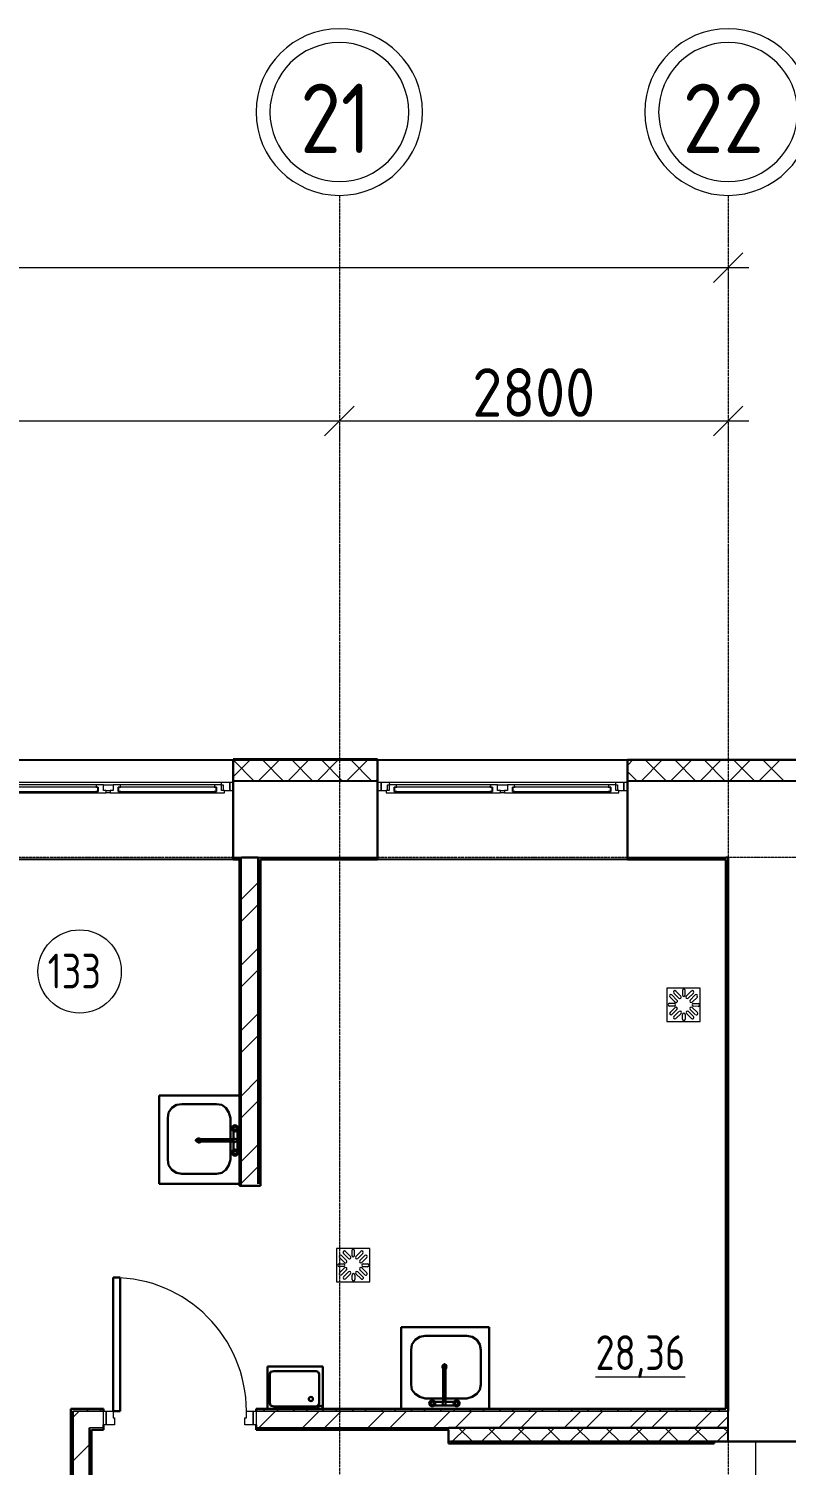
# Model space of a CAD drawing. Header units: millimetres. Extents: x -695119 to 412940, y -249585 to 622758.
# Drawn here: x 164825 to 170283, y -24246 to -13905 of the extents above; entities that cross this region are included whole.
import ezdxf

# ---------------------------------------------------------------- set-up
doc = ezdxf.new("R2010")
doc.units = ezdxf.units.MM
doc.linetypes.add('ADSK_Линия сетки', pattern=[25, 20, -2.5, 0, -2.5])
for name, color, linetype, lineweight in [('Каркас_Импост', 8, 'Continuous', 9), ('Линии', 7, 'Continuous', 9), ('Марки помещений', 8, 'Continuous', 20), ('Монтажный зазор', 8, 'Continuous', 9), ('Окна', 252, 'Continuous', 9), ('Оси', 252, 'Continuous', 9), ('Остекление', 8, 'Continuous', 9), ('Панель', 252, 'Continuous', 30), ('Перекрытия', 7, 'Continuous', 18), ('Размеры', 7, 'Continuous', 9), ('Стены разрез', 7, 'Continuous', 30), ('Стены штриховка', 7, 'Continuous', 9)]:
    doc.layers.add(name, color=color, linetype=linetype, lineweight=lineweight)
doc.layers.add('Стены', color=194, linetype='Continuous')
doc.styles.add('GOST 2.304 type A_1', font='', dxfattribs={"height": 350})
doc.styles.add('GOST Common', font='', dxfattribs={"width": 0.9, "height": 500})
doc.styles.add('ISOCPEUR', font='isocpeur.ttf', dxfattribs={"width": 0.9, "height": 350})
doc.styles.get('GOST 2.304 type A_1').set_extended_font_data('GOST 2.304 type A')
doc.styles.get('GOST Common').set_extended_font_data('GOST type B')

# ---------------------------------------------------------------- blocks, each defined once
blk = doc.blocks.new('_Oblique')
at = {"color": 0, "linetype": 'ByBlock', "lineweight": -2}
blk.add_line((-0.5, -0.5), (0.5, 0.5), dxfattribs=at)
blk = doc.blocks.new('1 этаж')
at = {"layer": 'Каркас_Импост', "color": 251, "true_color": 0x636466}
for p, q in [((-8605, -100507), (-10236, -100507)), ((-5765, -100507), (-7396, -100507)), ((-9506, -100524), (-10187, -100524)), ((-10185, -100582), (-9508, -100582)), ((-9494, -100582), (-9492, -100582)), ((-9456, -100524), (-9386, -100524)), ((-9436, -100565), (-9406, -100565)), ((-9406, -100582), (-9436, -100582)), ((-9350, -100582), (-9348, -100582)), ((-8654, -100524), (-9335, -100524)), ((-9333, -100582), (-8656, -100582)), ((-8642, -100582), (-8640, -100582)), ((-7362, -100582), (-7360, -100582)), ((-6666, -100524), (-7347, -100524)), ((-7345, -100582), (-6668, -100582)), ((-6654, -100582), (-6652, -100582)), ((-6616, -100524), (-6546, -100524)), ((-6596, -100565), (-6566, -100565)), ((-6566, -100582), (-6596, -100582)), ((-6510, -100582), (-6508, -100582)), ((-5814, -100524), (-6495, -100524)), ((-6493, -100582), (-5816, -100582)), ((-5802, -100582), (-5800, -100582)), ((-9436, -105032), (-9386, -105032)), ((-9436, -105132), (-9436, -105032)), ((-9386, -105032), (-9386, -105082)), ((-8426, -105032), (-8376, -105032)), ((-8426, -105082), (-8426, -105032)), ((-8376, -105032), (-8376, -105132)), ((-9376, -105132), (-9436, -105132)), ((-9386, -105082), (-9376, -105082)), ((-9376, -105082), (-9376, -105132)), ((-8436, -105082), (-8426, -105082)), ((-8436, -105132), (-8436, -105082)), ((-8376, -105132), (-8436, -105132))]:
    blk.add_line(p, q, dxfattribs=at)
at = {"layer": 'Каркас_Импост', "color": 251, "lineweight": 18, "true_color": 0x636466}
for p, q in [((-8605, -100507), (-8610, -100524)), ((-8546, -100507), (-8605, -100507)), ((-8546, -100565), (-8546, -100507)), ((-7396, -100507), (-7456, -100507)), ((-7456, -100507), (-7456, -100565)), ((-7392, -100524), (-7396, -100507)), ((-5765, -100507), (-5770, -100524)), ((-5706, -100507), (-5765, -100507)), ((-5706, -100565), (-5706, -100507)), ((-9506, -100524), (-9511, -100541)), ((-9511, -100541), (-9493, -100541)), ((-9493, -100573), (-9511, -100573)), ((-9511, -100573), (-9508, -100582)), ((-9508, -100582), (-9494, -100582)), ((-9456, -100524), (-9506, -100524)), ((-9494, -100582), (-9493, -100581)), ((-9493, -100541), (-9493, -100573)), ((-9493, -100581), (-9492, -100582)), ((-9492, -100582), (-9436, -100582)), ((-9456, -100565), (-9456, -100524)), ((-9436, -100565), (-9456, -100565)), ((-9436, -100582), (-9436, -100565)), ((-9386, -100565), (-9406, -100565)), ((-9406, -100565), (-9406, -100582)), ((-9406, -100582), (-9350, -100582)), ((-9386, -100524), (-9386, -100565)), ((-9335, -100524), (-9386, -100524)), ((-9350, -100582), (-9349, -100581)), ((-9349, -100573), (-9349, -100541)), ((-9349, -100541), (-9331, -100541)), ((-9331, -100573), (-9349, -100573)), ((-9349, -100581), (-9348, -100582)), ((-9348, -100582), (-9333, -100582)), ((-9331, -100541), (-9335, -100524)), ((-9333, -100582), (-9331, -100573)), ((-8654, -100524), (-8659, -100541)), ((-8659, -100541), (-8641, -100541)), ((-8641, -100573), (-8659, -100573)), ((-8659, -100573), (-8656, -100582)), ((-8656, -100582), (-8642, -100582)), ((-8604, -100524), (-8654, -100524)), ((-8642, -100582), (-8641, -100581)), ((-8641, -100541), (-8641, -100573)), ((-8641, -100581), (-8640, -100582)), ((-8640, -100582), (-8584, -100582)), ((-8604, -100565), (-8604, -100524)), ((-8604, -100524), (-8592, -100524)), ((-8584, -100565), (-8604, -100565)), ((-8592, -100524), (-8592, -100565)), ((-8584, -100582), (-8584, -100565)), ((-8584, -100565), (-8546, -100565)), ((-7456, -100565), (-7418, -100565)), ((-7398, -100565), (-7418, -100565)), ((-7418, -100565), (-7418, -100582)), ((-7418, -100582), (-7362, -100582)), ((-7410, -100565), (-7410, -100524)), ((-7410, -100524), (-7398, -100524)), ((-7398, -100524), (-7398, -100565)), ((-7347, -100524), (-7398, -100524)), ((-7362, -100582), (-7361, -100581)), ((-7361, -100573), (-7361, -100541)), ((-7361, -100541), (-7343, -100541)), ((-7343, -100573), (-7361, -100573)), ((-7361, -100581), (-7360, -100582)), ((-7360, -100582), (-7345, -100582)), ((-7343, -100541), (-7347, -100524)), ((-7345, -100582), (-7343, -100573)), ((-6666, -100524), (-6671, -100541)), ((-6671, -100541), (-6653, -100541)), ((-6653, -100573), (-6671, -100573)), ((-6671, -100573), (-6668, -100582)), ((-6668, -100582), (-6654, -100582)), ((-6616, -100524), (-6666, -100524)), ((-6654, -100582), (-6653, -100581)), ((-6653, -100541), (-6653, -100573)), ((-6653, -100581), (-6652, -100582)), ((-6652, -100582), (-6596, -100582)), ((-6616, -100565), (-6616, -100524)), ((-6596, -100565), (-6616, -100565)), ((-6596, -100582), (-6596, -100565)), ((-6546, -100565), (-6566, -100565)), ((-6566, -100565), (-6566, -100582)), ((-6566, -100582), (-6510, -100582)), ((-6546, -100524), (-6546, -100565)), ((-6495, -100524), (-6546, -100524)), ((-6510, -100582), (-6509, -100581)), ((-6509, -100573), (-6509, -100541)), ((-6509, -100541), (-6491, -100541)), ((-6491, -100573), (-6509, -100573)), ((-6509, -100581), (-6508, -100582)), ((-6508, -100582), (-6493, -100582)), ((-6491, -100541), (-6495, -100524)), ((-6493, -100582), (-6491, -100573)), ((-5814, -100524), (-5819, -100541)), ((-5819, -100541), (-5801, -100541)), ((-5801, -100573), (-5819, -100573)), ((-5819, -100573), (-5816, -100582)), ((-5816, -100582), (-5802, -100582)), ((-5764, -100524), (-5814, -100524)), ((-5802, -100582), (-5801, -100581)), ((-5801, -100541), (-5801, -100573)), ((-5801, -100581), (-5800, -100582)), ((-5800, -100582), (-5744, -100582)), ((-5764, -100565), (-5764, -100524)), ((-5764, -100524), (-5752, -100524)), ((-5744, -100565), (-5764, -100565)), ((-5752, -100524), (-5752, -100565)), ((-5744, -100582), (-5744, -100565)), ((-5744, -100565), (-5706, -100565))]:
    blk.add_line(p, q, dxfattribs=at)
at = {"layer": 'Линии', "color": 251, "true_color": 0x636466}
for p, q in [((-5156, -101987), (-5396, -101987)), ((-5396, -101988), (-5396, -102228)), ((-5338, -102088), (-5374, -102052)), ((-5361, -102037), (-5324, -102074)), ((-5346, -102023), (-5310, -102059)), ((-5296, -102045), (-5332, -102009)), ((-5285, -102005), (-5285, -102037)), ((-5265, -102037), (-5265, -102005)), ((-5221, -102009), (-5257, -102045)), ((-5243, -102059), (-5206, -102023)), ((-5228, -102074), (-5192, -102037)), ((-5177, -102052), (-5214, -102088)), ((-5156, -102228), (-5156, -101987)), ((-5378, -102097), (-5345, -102097)), ((-5345, -102117), (-5378, -102117)), ((-5374, -102164), (-5338, -102128)), ((-5324, -102142), (-5360, -102178)), ((-5346, -102192), (-5310, -102156)), ((-5295, -102170), (-5332, -102206)), ((-5220, -102206), (-5256, -102170)), ((-5242, -102156), (-5206, -102192)), ((-5192, -102178), (-5228, -102142)), ((-5214, -102128), (-5177, -102164)), ((-5172, -102119), (-5205, -102118)), ((-5204, -102098), (-5172, -102099)), ((-5396, -102228), (-5156, -102228)), ((-5285, -102211), (-5285, -102178)), ((-5265, -102178), (-5265, -102211)), ((-7536, -103862), (-7777, -103862)), ((-7776, -103862), (-7776, -104102)), ((-7718, -103963), (-7755, -103927)), ((-7741, -103912), (-7705, -103948)), ((-7727, -103898), (-7691, -103934)), ((-7676, -103920), (-7713, -103883)), ((-7666, -103879), (-7666, -103911)), ((-7646, -103911), (-7646, -103879)), ((-7601, -103883), (-7637, -103920)), ((-7623, -103934), (-7587, -103898)), ((-7609, -103948), (-7573, -103912)), ((-7558, -103927), (-7594, -103963)), ((-7536, -104102), (-7536, -103862)), ((-7758, -103972), (-7726, -103972)), ((-7726, -103992), (-7758, -103992)), ((-7755, -104038), (-7718, -104002)), ((-7704, -104016), (-7740, -104052)), ((-7726, -104067), (-7690, -104030)), ((-7623, -104030), (-7586, -104067)), ((-7572, -104052), (-7608, -104016)), ((-7594, -104002), (-7558, -104038)), ((-7585, -103973), (-7553, -103973)), ((-7553, -103993), (-7585, -103993)), ((-7776, -104102), (-7536, -104102)), ((-7676, -104045), (-7712, -104081)), ((-7665, -104085), (-7665, -104053)), ((-7645, -104053), (-7645, -104085)), ((-7600, -104081), (-7637, -104045))]:
    blk.add_line(p, q, dxfattribs=at)
at = {"layer": 'Линии', "color": 251, "lineweight": 30, "true_color": 0x636466}
for p, q in [((-8475, -102760), (-9053, -102760)), ((-9053, -102760), (-9053, -103397)), ((-8986, -102884), (-8991, -102924)), ((-8963, -102850), (-8986, -102884)), ((-8929, -102828), (-8963, -102850)), ((-8890, -102822), (-8929, -102828)), ((-8642, -102822), (-8890, -102822)), ((-8603, -102828), (-8642, -102822)), ((-8574, -102850), (-8603, -102828)), ((-8552, -102884), (-8574, -102850)), ((-8541, -102924), (-8552, -102884)), ((-8991, -102924), (-8991, -103222)), ((-8541, -103076), (-8541, -102924)), ((-8789, -103081), (-8783, -103076)), ((-8789, -103087), (-8789, -103081)), ((-8783, -103093), (-8789, -103087)), ((-8783, -103076), (-8772, -103070)), ((-8783, -103081), (-8766, -103076)), ((-8783, -103087), (-8783, -103081)), ((-8766, -103093), (-8783, -103087)), ((-8772, -103098), (-8783, -103093)), ((-8772, -103070), (-8766, -103070)), ((-8766, -103098), (-8772, -103098)), ((-8766, -103070), (-8755, -103076)), ((-8766, -103076), (-8727, -103076)), ((-8727, -103093), (-8766, -103093)), ((-8755, -103093), (-8766, -103098)), ((-8755, -103076), (-8749, -103081)), ((-8749, -103087), (-8755, -103093)), ((-8749, -103081), (-8749, -103087)), ((-8727, -103076), (-8518, -103076)), ((-8518, -103093), (-8727, -103093)), ((-8541, -103222), (-8541, -103093)), ((-8518, -103076), (-8518, -103016)), ((-8518, -103093), (-8518, -103153)), ((-8490, -103011), (-8490, -103158)), ((-8991, -103222), (-8986, -103262)), ((-8986, -103262), (-8963, -103296)), ((-8963, -103296), (-8929, -103318)), ((-8603, -103318), (-8574, -103296)), ((-8574, -103296), (-8552, -103262)), ((-8552, -103262), (-8541, -103222)), ((-8475, -103397), (-9053, -103397)), ((-8929, -103318), (-8890, -103324)), ((-8890, -103324), (-8642, -103324)), ((-8642, -103324), (-8603, -103318)), ((-7312, -105017), (-7312, -104429)), ((-6676, -104429), (-7312, -104429)), ((-6676, -105017), (-6676, -104429)), ((-7211, -104520), (-7233, -104553)), ((-7177, -104497), (-7211, -104520)), ((-7138, -104491), (-7177, -104497)), ((-6839, -104491), (-7138, -104491)), ((-6800, -104497), (-6839, -104491)), ((-6766, -104520), (-6800, -104497)), ((-6743, -104553), (-6766, -104520)), ((-7233, -104553), (-7239, -104593)), ((-7239, -104593), (-7239, -104841)), ((-6738, -104593), (-6743, -104553)), ((-6738, -104841), (-6738, -104593)), ((-8274, -105017), (-8274, -104711)), ((-7874, -104711), (-8274, -104711)), ((-8257, -104768), (-8251, -104751)), ((-8251, -104751), (-8229, -104745)), ((-8229, -104745), (-7924, -104745)), ((-7924, -104745), (-7908, -104751)), ((-7908, -104751), (-7902, -104768)), ((-7874, -105017), (-7874, -104711)), ((-7014, -104711), (-7008, -104700)), ((-7014, -104717), (-7014, -104711)), ((-7008, -104728), (-7014, -104717)), ((-7008, -104700), (-7002, -104694)), ((-7008, -104717), (-7002, -104700)), ((-7008, -104756), (-7008, -104717)), ((-7002, -104734), (-7008, -104728)), ((-7002, -104694), (-6997, -104694)), ((-7002, -104700), (-6997, -104700)), ((-6997, -104734), (-7002, -104734)), ((-6997, -104694), (-6991, -104700)), ((-6997, -104700), (-6991, -104717)), ((-6991, -104728), (-6997, -104734)), ((-6991, -104700), (-6985, -104711)), ((-6991, -104717), (-6991, -104756)), ((-6985, -104717), (-6991, -104728)), ((-6985, -104711), (-6985, -104717)), ((-8257, -104976), (-8257, -104768)), ((-7902, -104768), (-7902, -104976)), ((-7239, -104841), (-7233, -104880)), ((-7008, -104965), (-7008, -104756)), ((-6991, -104756), (-6991, -104965)), ((-6743, -104880), (-6738, -104841)), ((-7233, -104880), (-7211, -104908)), ((-7211, -104908), (-7177, -104931)), ((-7177, -104931), (-7138, -104942)), ((-7138, -104942), (-7008, -104942)), ((-6991, -104942), (-6839, -104942)), ((-6839, -104942), (-6800, -104931)), ((-6800, -104931), (-6766, -104908)), ((-6766, -104908), (-6743, -104880)), ((-8251, -104993), (-8257, -104976)), ((-8229, -104999), (-8251, -104993)), ((-7924, -104999), (-8229, -104999)), ((-7908, -104993), (-7924, -104999)), ((-7902, -104976), (-7908, -104993)), ((-6926, -104993), (-7073, -104993)), ((-7008, -104965), (-7068, -104965)), ((-6991, -104965), (-6931, -104965))]:
    blk.add_line(p, q, dxfattribs=at)
for centre, radius in [((-8507, -102997), 22), ((-8507, -102997), 12), ((-8507, -103084), 12), ((-8507, -103172), 22), ((-8507, -103172), 12), ((-7961, -104946), 15), ((-7087, -104976), 22), ((-6912, -104976), 22), ((-7087, -104976), 12), ((-7000, -104976), 12), ((-6912, -104976), 12)]:
    blk.add_circle(centre, radius, dxfattribs=at)
at = {"layer": 'Линии', "color": 251, "true_color": 0x636466}
for centre, start, end in [((-5368, -102044), 45, 225), ((-5339, -102016), 45, 225), ((-5303, -102052), 225, 45), ((-5275, -102005), 0, 180), ((-5275, -102037), 180, 0), ((-5250, -102052), 135, 315), ((-5213, -102016), 315, 135), ((-5185, -102044), 315, 135), ((-5378, -102107), 89.6219, 269.6219), ((-5367, -102171), 135, 315), ((-5345, -102107), 269.6219, 89.6219), ((-5331, -102081), 225, 45), ((-5331, -102135), 315, 135), ((-5302, -102163), 315, 135), ((-5275, -102178), 0, 180), ((-5249, -102163), 45, 225), ((-5221, -102081), 135, 315), ((-5221, -102135), 45, 225), ((-5205, -102108), 89.6219, 269.6219), ((-5184, -102171), 225, 45), ((-5172, -102109), 269.6219, 89.6219), ((-5339, -102199), 135, 315), ((-5275, -102211), 180, 0), ((-5213, -102199), 225, 45), ((-7748, -103919), 45, 225), ((-7720, -103890), 45, 225), ((-7683, -103927), 225, 45), ((-7656, -103879), 0, 180), ((-7656, -103911), 180, 0), ((-7630, -103927), 135, 315), ((-7594, -103890), 315, 135), ((-7565, -103919), 315, 135), ((-7758, -103982), 89.6219, 269.6219), ((-7726, -103982), 269.6219, 89.6219), ((-7711, -103956), 225, 45), ((-7711, -104009), 315, 135), ((-7683, -104037), 315, 135), ((-7630, -104037), 45, 225), ((-7601, -103956), 135, 315), ((-7601, -104009), 45, 225), ((-7585, -103983), 89.6219, 269.6219), ((-7553, -103983), 269.6219, 89.6219), ((-7748, -104045), 135, 315), ((-7719, -104074), 135, 315), ((-7655, -104053), 0, 180), ((-7655, -104085), 180, 0), ((-7593, -104074), 225, 45), ((-7565, -104045), 225, 45)]:
    blk.add_arc(centre, 10, start, end, dxfattribs=at)
at = {"layer": 'Линии', "color": 251, "lineweight": 30, "true_color": 0x636466}
for start, end in [(0, 217.0925), (322.9075, 0)]:
    blk.add_arc((-7893, -105009), 15, start, end, dxfattribs=at)
at = {"layer": 'Марки помещений', "color": 251, "true_color": 0x636466}
blk.add_circle((-9627, -101868), 300, dxfattribs=at)
at = {"layer": 'Монтажный зазор', "color": 251, "true_color": 0x636466}
for p, q in [((-9456, -105032), (-9436, -105032)), ((-9456, -105132), (-9456, -105032)), ((-9436, -105032), (-9436, -105132)), ((-8376, -105032), (-8356, -105032)), ((-8376, -105132), (-8376, -105032)), ((-8356, -105032), (-8356, -105132)), ((-9436, -105132), (-9456, -105132)), ((-8356, -105132), (-8376, -105132))]:
    blk.add_line(p, q, dxfattribs=at)
at = {"layer": 'Окна', "color": 251, "true_color": 0x636466}
for p, q in [((-8521, -100507), (-8546, -100507)), ((-8546, -100507), (-8546, -100565)), ((-7456, -100507), (-7481, -100507)), ((-7456, -100565), (-7456, -100507)), ((-5681, -100507), (-5706, -100507)), ((-5706, -100507), (-5706, -100565)), ((-8546, -100565), (-8521, -100565)), ((-7481, -100565), (-7456, -100565)), ((-5706, -100565), (-5681, -100565))]:
    blk.add_line(p, q, dxfattribs=at)
at = {"layer": 'Оси', "color": 251, "linetype": 'ADSK_Линия сетки', "true_color": 0x636466}
for p, q in [((-7756, -96281), (-7756, -116494)), ((-4956, -96281), (-4956, -116494)), ((4311, -101047), (-72628, -101047))]:
    blk.add_line(p, q, dxfattribs=at)
at = {"layer": 'Оси', "color": 251, "lineweight": 20, "true_color": 0x636466}
for centre, radius, start, end in [((-7756, -95681), 600, 0, 180), ((-4956, -95681), 600, 0, 180), ((-7756, -95681), 500, 0, 180), ((-4956, -95681), 500, 0, 180), ((-7756, -95681), 600, 180, 0), ((-7756, -95681), 500, 180, 0), ((-4956, -95681), 600, 180, 0), ((-4956, -95681), 500, 180, 0)]:
    blk.add_arc(centre, radius, start, end, dxfattribs=at)
at = {"layer": 'Остекление', "color": 251, "true_color": 0x636466}
for p, q in [((-9496, -100541), (-10198, -100541)), ((-10198, -100573), (-9496, -100573)), ((-9496, -100573), (-9496, -100541)), ((-9496, -100541), (-9496, -100573)), ((-9493, -100541), (-9496, -100541)), ((-9496, -100573), (-9493, -100573)), ((-9493, -100573), (-9493, -100541)), ((-9346, -100541), (-9349, -100541)), ((-9349, -100541), (-9349, -100573)), ((-9349, -100573), (-9346, -100573)), ((-8644, -100541), (-9346, -100541)), ((-9346, -100541), (-9346, -100573)), ((-9346, -100573), (-9346, -100541)), ((-9346, -100573), (-8644, -100573)), ((-8644, -100573), (-8644, -100541)), ((-8644, -100541), (-8644, -100573)), ((-8641, -100541), (-8644, -100541)), ((-8644, -100573), (-8641, -100573)), ((-8641, -100573), (-8641, -100541)), ((-7358, -100541), (-7361, -100541)), ((-7361, -100541), (-7361, -100573)), ((-7361, -100573), (-7358, -100573)), ((-6656, -100541), (-7358, -100541)), ((-7358, -100541), (-7358, -100573)), ((-7358, -100573), (-7358, -100541)), ((-7358, -100573), (-6656, -100573)), ((-6656, -100573), (-6656, -100541)), ((-6656, -100541), (-6656, -100573)), ((-6653, -100541), (-6656, -100541)), ((-6656, -100573), (-6653, -100573)), ((-6653, -100573), (-6653, -100541)), ((-6506, -100541), (-6509, -100541)), ((-6509, -100541), (-6509, -100573)), ((-6509, -100573), (-6506, -100573)), ((-5804, -100541), (-6506, -100541)), ((-6506, -100541), (-6506, -100573)), ((-6506, -100573), (-6506, -100541)), ((-6506, -100573), (-5804, -100573)), ((-5804, -100573), (-5804, -100541)), ((-5804, -100541), (-5804, -100573)), ((-5801, -100541), (-5804, -100541)), ((-5804, -100573), (-5801, -100573)), ((-5801, -100573), (-5801, -100541))]:
    blk.add_line(p, q, dxfattribs=at)
at = {"layer": 'Панель', "color": 251, "true_color": 0x636466}
for p, q in [((-9386, -104072), (-9336, -104072)), ((-9386, -105032), (-9386, -104072)), ((-9336, -104072), (-9336, -105032)), ((-9336, -105032), (-9386, -105032))]:
    blk.add_line(p, q, dxfattribs=at)
at = {"layer": 'Панель', "color": 251, "lineweight": 9, "true_color": 0x636466}
blk.add_arc((-9386, -105032), 960, 0, 90, dxfattribs=at)
at = {"layer": 'Перекрытия', "color": 251, "true_color": 0x636466}
blk.add_line((-4756, -106452), (-4756, -105252), dxfattribs=at)
at = {"layer": 'Размеры', "color": 251, "lineweight": 18, "true_color": 0x636466}
for p, q in [((-58706, -96801), (-4806, -96801)), ((-4956, -96851), (-4956, -96951)), ((-7906, -97905), (-4806, -97905)), ((-7756, -97955), (-7756, -98055)), ((-4956, -97955), (-4956, -98055))]:
    blk.add_line(p, q, dxfattribs=at)
at = {"layer": 'Размеры', "color": 251, "lineweight": 20, "true_color": 0x636466}
for p, q in [((-16906, -97905), (-7606, -97905)), ((-7756, -97955), (-7756, -98055))]:
    blk.add_line(p, q, dxfattribs=at)
at = {"layer": 'Стены', "color": 251, "true_color": 0x636466}
for p, q in [((-10321, -100345), (-8521, -100345)), ((-7481, -100345), (-5681, -100345)), ((-7481, -100497), (-8521, -100497)), ((-4406, -100497), (-5681, -100497)), ((-8521, -101062), (-10321, -101062)), ((-8521, -101047), (-8460, -101047)), ((-8340, -101047), (-7481, -101047)), ((-5681, -101062), (-7481, -101062)), ((-5681, -101047), (-4971, -101047)), ((-4956, -105252), (-4956, -105032))]:
    blk.add_line(p, q, dxfattribs=at)
at = {"layer": 'Стены разрез', "color": 251, "true_color": 0x636466}
for p, q in [((-7481, -100340), (-8521, -100340)), ((-8521, -100340), (-8521, -100345)), ((-8521, -101062), (-8521, -100345)), ((-7481, -100345), (-8521, -100345)), ((-7481, -100345), (-7481, -100340)), ((-7481, -101062), (-7481, -100345)), ((-5681, -101062), (-5681, -100345)), ((-4254, -100345), (-5681, -100345)), ((-8521, -101062), (-8460, -101062)), ((-8475, -101047), (-8475, -103412)), ((-8340, -101047), (-8460, -101047)), ((-8340, -103397), (-8340, -101047)), ((-8325, -101062), (-7481, -101062)), ((-8325, -103412), (-8325, -101062)), ((-5681, -101062), (-4971, -101062)), ((-4956, -101047), (-4971, -101047)), ((-4971, -101062), (-4971, -105017)), ((-4956, -101047), (-4956, -105032)), ((-4956, -105032), (-4956, -101047)), ((-8475, -103412), (-8325, -103412)), ((-9456, -105017), (-9691, -105017)), ((-9691, -105017), (-9691, -106667)), ((-9676, -106682), (-9676, -105032)), ((-9456, -105032), (-9456, -105017)), ((-4971, -105017), (-8356, -105017)), ((-8356, -105017), (-8356, -105032)), ((-9556, -106682), (-9556, -105152)), ((-9541, -105167), (-9456, -105167)), ((-9541, -106667), (-9541, -105167)), ((-9456, -105152), (-9456, -105132)), ((-9456, -105167), (-9456, -105152)), ((-8356, -105132), (-8356, -105152)), ((-8356, -105152), (-8356, -105167)), ((-8356, -105167), (-6971, -105167)), ((-4956, -105152), (-6971, -105152)), ((-6956, -105152), (-6971, -105152)), ((-6971, -105167), (-6971, -105267)), ((-6971, -105267), (-5056, -105267)), ((-6956, -105252), (-4956, -105252)), ((-5056, -105252), (-6956, -105252)), ((-5056, -105267), (-5056, -105252)), ((-4956, -105252), (-4456, -105252))]:
    blk.add_line(p, q, dxfattribs=at)
at = {"layer": 'Стены разрез', "color": 251, "linetype": 'Continuous', "lineweight": 9, "true_color": 0x636466}
for p, q in [((-8521, -100466), (-8402, -100347)), ((-8370, -100497), (-8519, -100348)), ((-8340, -100497), (-8190, -100347)), ((-8158, -100497), (-8308, -100347)), ((-8128, -100497), (-7978, -100347)), ((-8101, -100345), (-8102, -100347)), ((-8098, -100340), (-8101, -100345)), ((-7946, -100497), (-8096, -100347)), ((-7916, -100497), (-7766, -100347)), ((-7733, -100497), (-7883, -100347)), ((-7867, -100345), (-7868, -100347)), ((-7864, -100340), (-7867, -100345)), ((-7765, -100345), (-7768, -100340)), ((-7764, -100347), (-7765, -100345)), ((-7704, -100497), (-7554, -100347)), ((-7521, -100497), (-7671, -100347)), ((-5681, -100366), (-5679, -100366)), ((-5679, -100382), (-5644, -100347)), ((-5582, -100497), (-5432, -100347)), ((-5400, -100497), (-5550, -100347)), ((-5370, -100497), (-5220, -100347)), ((-5188, -100497), (-5338, -100347)), ((-5158, -100497), (-5008, -100347)), ((-4976, -100497), (-5126, -100347)), ((-5051, -100345), (-5052, -100347)), ((-4946, -100497), (-4796, -100347)), ((-4764, -100497), (-4914, -100347)), ((-4734, -100497), (-4584, -100347)), ((-4552, -100497), (-4702, -100347)), ((-7492, -100497), (-7481, -100487)), ((-5612, -100497), (-5681, -100429)), ((-8481, -101062), (-8466, -101047)), ((-8475, -101057), (-8466, -101047)), ((-8340, -101134), (-8325, -101119)), ((-8269, -101062), (-8254, -101047)), ((-8229, -101062), (-8244, -101047)), ((-8057, -101062), (-8042, -101047)), ((-8017, -101062), (-8032, -101047)), ((-7844, -101062), (-7829, -101047)), ((-7805, -101062), (-7820, -101047)), ((-7632, -101062), (-7617, -101047)), ((-7593, -101062), (-7608, -101047)), ((-5511, -101062), (-5496, -101047)), ((-5471, -101062), (-5486, -101047)), ((-5299, -101062), (-5284, -101047)), ((-5259, -101062), (-5274, -101047)), ((-5087, -101062), (-5072, -101047)), ((-5047, -101062), (-5062, -101047)), ((-8460, -101348), (-8340, -101228)), ((-8325, -101178), (-8340, -101163)), ((-4956, -101154), (-4971, -101139)), ((-4971, -101159), (-4956, -101144)), ((-8460, -101255), (-8475, -101240)), ((-8475, -101269), (-8460, -101254)), ((-8340, -101346), (-8325, -101331)), ((-8460, -101505), (-8340, -101385)), ((-8325, -101390), (-8340, -101375)), ((-4956, -101366), (-4971, -101351)), ((-4971, -101371), (-4956, -101356)), ((-8460, -101467), (-8475, -101452)), ((-8475, -101481), (-8460, -101466)), ((-8340, -101558), (-8325, -101543)), ((-8325, -101602), (-8340, -101587)), ((-4956, -101578), (-4971, -101563)), ((-4971, -101583), (-4956, -101568)), ((-8460, -101680), (-8475, -101665)), ((-8475, -101693), (-8460, -101678)), ((-8460, -101819), (-8340, -101699)), ((-8340, -101771), (-8325, -101756)), ((-8460, -101977), (-8340, -101857)), ((-8325, -101815), (-8340, -101800)), ((-4956, -101790), (-4971, -101775)), ((-4971, -101795), (-4956, -101780)), ((-8460, -101892), (-8475, -101877)), ((-8475, -101906), (-8460, -101891)), ((-8340, -101983), (-8325, -101968)), ((-8325, -102027), (-8340, -102012)), ((-4956, -102002), (-4971, -101987)), ((-4971, -102007), (-4956, -101992)), ((-8460, -102104), (-8475, -102089)), ((-8475, -102118), (-8460, -102103)), ((-8460, -102291), (-8340, -102171)), ((-8340, -102195), (-8325, -102180)), ((-8325, -102239), (-8340, -102224)), ((-4956, -102214), (-4971, -102199)), ((-4971, -102219), (-4956, -102204)), ((-8460, -102316), (-8475, -102301)), ((-8475, -102330), (-8460, -102315)), ((-8460, -102448), (-8340, -102328)), ((-8340, -102407), (-8325, -102392)), ((-8325, -102451), (-8340, -102436)), ((-4956, -102427), (-4971, -102412)), ((-4971, -102431), (-4956, -102416)), ((-8460, -102528), (-8475, -102513)), ((-8475, -102542), (-8460, -102527)), ((-8460, -102762), (-8340, -102642)), ((-8340, -102619), (-8325, -102604)), ((-8325, -102663), (-8340, -102648)), ((-4956, -102639), (-4971, -102624)), ((-4971, -102644), (-4956, -102629)), ((-8460, -102740), (-8475, -102725)), ((-8475, -102754), (-8460, -102739)), ((-8460, -102920), (-8340, -102800)), ((-8340, -102831), (-8325, -102816)), ((-8325, -102875), (-8340, -102860)), ((-4956, -102851), (-4971, -102836)), ((-4971, -102856), (-4956, -102841)), ((-8460, -102952), (-8475, -102937)), ((-8475, -102966), (-8460, -102951)), ((-8340, -103043), (-8325, -103028)), ((-8325, -103087), (-8340, -103072)), ((-4956, -103063), (-4971, -103048)), ((-4971, -103068), (-4956, -103053)), ((-8460, -103164), (-8475, -103149)), ((-8475, -103178), (-8460, -103163)), ((-8460, -103234), (-8340, -103114)), ((-8460, -103391), (-8340, -103271)), ((-8340, -103255), (-8325, -103240)), ((-8325, -103299), (-8340, -103284)), ((-4956, -103275), (-4971, -103260)), ((-4971, -103280), (-4956, -103265)), ((-8460, -103377), (-8475, -103362)), ((-8475, -103390), (-8460, -103375)), ((-4956, -103487), (-4971, -103472)), ((-4971, -103492), (-4956, -103477)), ((-4956, -103699), (-4971, -103684)), ((-4971, -103704), (-4956, -103689)), ((-4956, -103911), (-4971, -103896)), ((-4971, -103916), (-4956, -103901)), ((-4956, -104124), (-4971, -104109)), ((-4971, -104128), (-4956, -104113)), ((-4956, -104336), (-4971, -104321)), ((-4971, -104341), (-4956, -104326)), ((-4956, -104548), (-4971, -104533)), ((-4971, -104553), (-4956, -104538)), ((-4956, -104760), (-4971, -104745)), ((-4971, -104765), (-4956, -104750)), ((-4956, -104972), (-4971, -104957)), ((-4971, -104977), (-4956, -104962)), ((-9691, -105031), (-9678, -105017)), ((-9676, -105078), (-9630, -105032)), ((-9562, -105032), (-9577, -105017)), ((-9481, -105032), (-9466, -105017)), ((-8336, -105152), (-8216, -105032)), ((-8290, -105032), (-8305, -105017)), ((-8208, -105032), (-8193, -105017)), ((-8078, -105032), (-8093, -105017)), ((-8022, -105152), (-7902, -105032)), ((-7996, -105032), (-7981, -105017)), ((-7865, -105032), (-7880, -105017)), ((-7864, -105152), (-7744, -105032)), ((-7784, -105032), (-7769, -105017)), ((-7653, -105032), (-7668, -105017)), ((-7572, -105032), (-7557, -105017)), ((-7550, -105152), (-7430, -105032)), ((-7441, -105032), (-7456, -105017)), ((-7393, -105152), (-7273, -105032)), ((-7360, -105032), (-7345, -105017)), ((-7229, -105032), (-7244, -105017)), ((-7147, -105032), (-7132, -105017)), ((-7079, -105152), (-6959, -105032)), ((-7017, -105032), (-7032, -105017)), ((-6935, -105032), (-6920, -105017)), ((-6922, -105152), (-6802, -105032)), ((-6805, -105032), (-6820, -105017)), ((-6723, -105032), (-6708, -105017)), ((-6593, -105032), (-6608, -105017)), ((-6607, -105152), (-6487, -105032)), ((-6511, -105032), (-6496, -105017)), ((-6450, -105152), (-6330, -105032)), ((-6380, -105032), (-6395, -105017)), ((-6299, -105032), (-6284, -105017)), ((-6168, -105032), (-6183, -105017)), ((-6136, -105152), (-6016, -105032)), ((-6087, -105032), (-6072, -105017)), ((-5979, -105152), (-5859, -105032)), ((-5956, -105032), (-5971, -105017)), ((-5875, -105032), (-5860, -105017)), ((-5744, -105032), (-5759, -105017)), ((-5664, -105152), (-5544, -105032)), ((-5663, -105032), (-5648, -105017)), ((-5532, -105032), (-5547, -105017)), ((-5507, -105152), (-5387, -105032)), ((-5450, -105032), (-5435, -105017)), ((-5320, -105032), (-5335, -105017)), ((-5238, -105032), (-5223, -105017)), ((-5193, -105152), (-5073, -105032)), ((-5108, -105032), (-5123, -105017)), ((-5026, -105032), (-5011, -105017)), ((-9676, -105131), (-9691, -105116)), ((-8343, -105167), (-8328, -105152)), ((-8155, -105167), (-8170, -105152)), ((-8131, -105167), (-8116, -105152)), ((-7943, -105167), (-7958, -105152)), ((-7919, -105167), (-7904, -105152)), ((-7730, -105167), (-7745, -105152)), ((-7707, -105167), (-7692, -105152)), ((-7518, -105167), (-7533, -105152)), ((-7495, -105167), (-7480, -105152)), ((-7306, -105167), (-7321, -105152)), ((-7282, -105167), (-7267, -105152)), ((-7094, -105167), (-7109, -105152)), ((-7070, -105167), (-7055, -105152)), ((-6943, -105252), (-6843, -105152)), ((-6797, -105252), (-6897, -105152)), ((-6731, -105252), (-6631, -105152)), ((-6585, -105252), (-6685, -105152)), ((-6519, -105252), (-6419, -105152)), ((-6373, -105252), (-6473, -105152)), ((-6307, -105252), (-6207, -105152)), ((-6160, -105252), (-6260, -105152)), ((-6095, -105252), (-5995, -105152)), ((-5948, -105252), (-6048, -105152)), ((-5883, -105252), (-5783, -105152)), ((-5736, -105252), (-5836, -105152)), ((-5670, -105252), (-5570, -105152)), ((-5524, -105252), (-5624, -105152)), ((-5458, -105252), (-5358, -105152)), ((-5312, -105252), (-5412, -105152)), ((-5246, -105252), (-5146, -105152)), ((-5100, -105252), (-5200, -105152)), ((-5036, -105152), (-4956, -105072)), ((-4956, -105184), (-4988, -105152)), ((-9691, -105243), (-9676, -105228)), ((-9676, -105393), (-9556, -105273)), ((-9541, -105266), (-9556, -105251)), ((-6958, -105267), (-6956, -105265)), ((-6956, -105265), (-6943, -105252)), ((-6782, -105267), (-6797, -105252)), ((-6746, -105267), (-6731, -105252)), ((-6570, -105267), (-6585, -105252)), ((-6534, -105267), (-6519, -105252)), ((-6358, -105267), (-6373, -105252)), ((-6322, -105267), (-6307, -105252)), ((-6145, -105267), (-6160, -105252)), ((-6110, -105267), (-6095, -105252)), ((-5933, -105267), (-5948, -105252)), ((-5898, -105267), (-5883, -105252)), ((-5721, -105267), (-5736, -105252)), ((-5685, -105267), (-5670, -105252)), ((-5509, -105267), (-5524, -105252)), ((-5473, -105267), (-5458, -105252)), ((-5297, -105267), (-5312, -105252)), ((-5261, -105267), (-5246, -105252)), ((-5085, -105267), (-5100, -105252)), ((-5034, -105252), (-4956, -105174)), ((-9676, -105343), (-9691, -105328)), ((-9556, -105320), (-9541, -105305))]:
    blk.add_line(p, q, dxfattribs=at)
at = {"layer": 'Стены штриховка', "color": 251, "true_color": 0x636466}
for p, q in [((-7483, -100347), (-8519, -100347)), ((-8519, -100347), (-8519, -100421)), ((-8001, -100340), (-8001, -100345)), ((-7483, -100421), (-7483, -100347)), ((-4254, -100347), (-5679, -100347)), ((-5679, -100347), (-5679, -100421)), ((-8521, -100421), (-8519, -100421)), ((-7483, -100421), (-7481, -100421)), ((-5681, -100421), (-5679, -100421)), ((-8460, -103412), (-8460, -101047)), ((-9456, -105032), (-9676, -105032)), ((-9676, -105032), (-9456, -105032)), ((-4956, -105032), (-8356, -105032)), ((-8356, -105032), (-4956, -105032)), ((-9456, -105152), (-9556, -105152)), ((-9456, -105152), (-9456, -105152)), ((-8356, -105152), (-6971, -105152)), ((-6971, -105152), (-8356, -105152)), ((-6971, -105167), (-6971, -105152)), ((-6956, -105252), (-6971, -105252))]:
    blk.add_line(p, q, dxfattribs=at)
at = {"layer": 'Размеры', "color": 251, "lineweight": 18, "true_color": 0x636466, "xscale": 212.1, "yscale": 212.1, "zscale": 212.1}
for p in [(-4956, -96801), (-4956, -97905)]:
    blk.add_blockref('_Oblique', p, dxfattribs=at)
at = {"layer": 'Размеры', "color": 251, "lineweight": 18, "true_color": 0x636466, "xscale": 212.1, "yscale": 212.1, "zscale": 212.1, "rotation": 180}
blk.add_blockref('_Oblique', (-7756, -97905), dxfattribs=at)
at = {"layer": 'Размеры', "color": 251, "lineweight": 20, "true_color": 0x636466, "xscale": 141.4, "yscale": 141.4, "zscale": 141.4}
blk.add_blockref('_Oblique', (-7756, -97905), dxfattribs=at)
at = {"layer": 'Марки помещений', "color": 251, "true_color": 0x636466, "style": 'GOST 2.304 type A_1'}
for s, p in [('133', (-9857, -101990)), ('%%U28,36', (-5911, -104737))]:
    blk.add_text(s, height=250, dxfattribs=at).set_placement(p)
at = {"layer": 'Оси', "color": 251, "true_color": 0x636466, "style": 'GOST Common', "width": 0.9}
for s, p in [('21', (-8038, -95977)), ('22', (-5283, -95977))]:
    blk.add_text(s, height=500, dxfattribs=at).set_placement(p)
at = {"layer": 'Размеры', "color": 251, "lineweight": 20, "true_color": 0x636466, "insert": (-6356, -97700), "char_height": 350, "width": 1059.58, "attachment_point": 5, "style": 'ISOCPEUR'}
blk.add_mtext('\\A1;2800', dxfattribs=at)

msp = doc.modelspace()

# ---------------------------------------------------------------- block references
msp.add_blockref('1 этаж', (174819.19, 81176.937))

doc.saveas('drawing.dxf')
